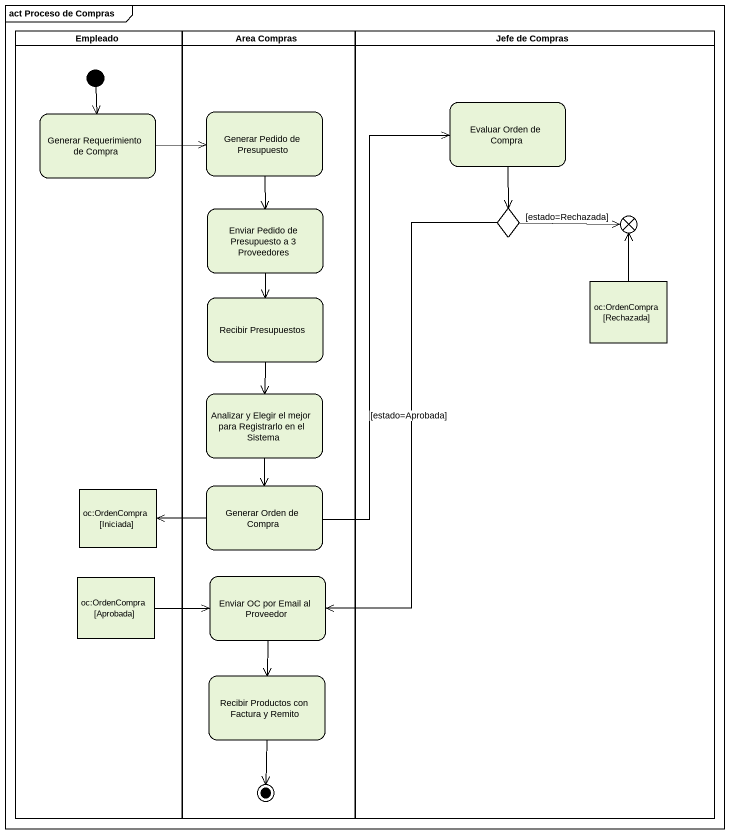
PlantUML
@startuml
mainframe act Proceso de Compras
hide empty description
state Empleado <<partition>> {
  state "Generar Requerimiento de Compra" as Generar_Requerimiento_de
  state "oc:OrdenCompra [Iniciada]" as oc_OrdenCompra_Iniciada <<object>>
  state "oc:OrdenCompra [Aprobada]" as oc_OrdenCompra_Aprobada <<object>>
  [*] --> Generar_Requerimiento_de
}
state "Area Compras" as Area_Compras <<partition>> {
  state "Generar Pedido de Presupuesto" as Generar_Pedido_de
  state "Enviar Pedido de Presupuesto a 3 Proveedores" as Enviar_Pedido_de
  state "Recibir Presupuestos" as Recibir_Presupuestos
  state "Analizar y Elegir el mejor para Registrarlo en el Sistema" as Analizar_y_Elegir_el_mejor
  state "Generar Orden de Compra" as Generar_Orden_de_Compra
  state "Enviar OC por Email al Proveedor" as Enviar_OC_por_Email_al
  state "Recibir Productos con Factura y Remito" as Recibir_Productos_con
  Recibir_Productos_con --> [*]
}
state "Jefe de Compras" as Jefe_de_Compras <<partition>> {
  state "Evaluar Orden de Compra" as Evaluar_Orden_de_Compra
  state choice1 <<choice>>
  state flowfinal1 <<end>>
  state "oc:OrdenCompra [Rechazada]" as oc_OrdenCompra_Rechazada <<object>>
}
Generar_Requerimiento_de -right-> Generar_Pedido_de
Generar_Pedido_de --> Enviar_Pedido_de
Evaluar_Orden_de_Compra --> choice1
Enviar_Pedido_de --> Recibir_Presupuestos
choice1 -right-> flowfinal1 : [estado=Rechazada]
choice1 --> Enviar_OC_por_Email_al : [estado=Aprobada]
oc_OrdenCompra_Rechazada -up-> flowfinal1
Recibir_Presupuestos --> Analizar_y_Elegir_el_mejor
Analizar_y_Elegir_el_mejor --> Generar_Orden_de_Compra
Generar_Orden_de_Compra -up-> Evaluar_Orden_de_Compra
Generar_Orden_de_Compra -left-> oc_OrdenCompra_Iniciada
oc_OrdenCompra_Aprobada -right-> Enviar_OC_por_Email_al
Enviar_OC_por_Email_al --> Recibir_Productos_con
@enduml
